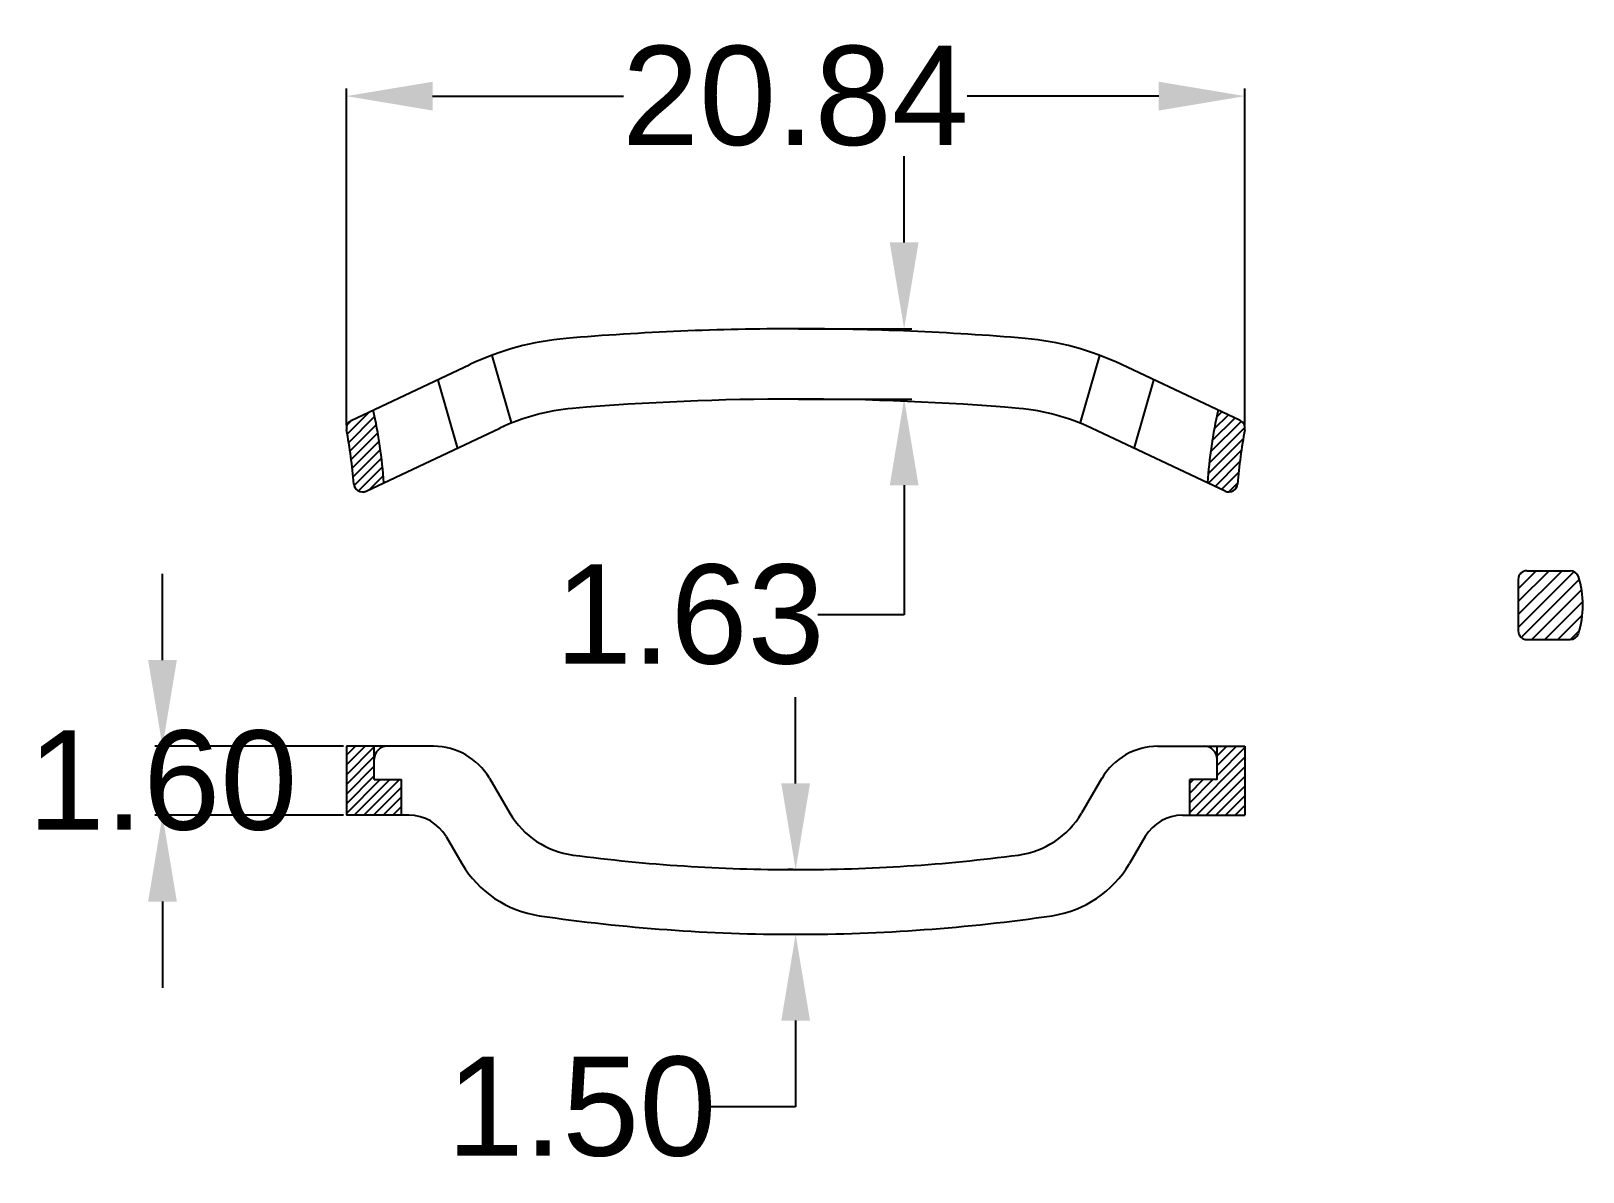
# Model space of a CAD drawing. Header units: millimetres. Extents: x 3205.6 to 3241.6, y 1340.3 to 1366.7.
import ezdxf

# ---------------------------------------------------------------- set-up
doc = ezdxf.new("R2010")
doc.units = ezdxf.units.MM
doc.linetypes.add('PHANTOM2', pattern=[1.25, 0.625, -0.125, 0.125, -0.125, 0.125, -0.125])
doc.layers.add('Section Line', color=6, linetype='PHANTOM2')
doc.styles.get("Standard").update_dxf_attribs({"font": 'arial.ttf'})
doc.dimstyles.new('Standard$0', dxfattribs={"dimtxt": 2.3, "dimasz": 2, "dimexe": 1, "dimexo": 1, "dimgap": 1, "dimtad": 0, "dimtih": 1, "dimtoh": 1, "dimdec": 1, "dimzin": 0, "dimdsep": 46, "dimtxsty": 'Standard', "dimcen": 0, "dimclrd": 4, "dimclre": 4, "dimclrt": 4, "dimadec": 1, "dimazin": 0, "dimtfac": 1, "dimtdec": 1, "dimtofl": 0, "dimtmove": 0, "dimatfit": 0, "dimfxl": 1, "dimtolj": 1, "dimtzin": 0, "dimarcsym": 0})
pattern_1 = [(45, (4643.39307, 2192.17879), (-0.112253202, 0.112253202), [])]
pattern_2 = [(45, (4643.39307, 2188.59938), (-0.112253202, 0.112253202), [])]

# ---------------------------------------------------------------- blocks, each defined once
blk = doc.blocks.new('*D6')
at = {"color": 0, "lineweight": -2, "transparency": 16777216}
for p, q in [((3212.959, 1357.597), (3212.959, 1365.414)), ((3233.796, 1357.597), (3233.796, 1365.414)), ((3214.959, 1365.234), (3219.385, 1365.234)), ((3231.796, 1365.234), (3227.356, 1365.234))]:
    blk.add_line(p, q, dxfattribs=at)
at = {"color": 0, "transparency": 16777216}
for points in [[(3214.959, 1365.567), (3214.959, 1364.9), (3212.959, 1365.234)], [(3231.796, 1365.567), (3231.796, 1364.9), (3233.796, 1365.234)]]:
    blk.add_solid(points, dxfattribs=at)
at = {"layer": 'Defpoints', "color": 0, "transparency": 16777216}
for p in [(3233.796, 1365.234), (3212.959, 1357.535), (3233.796, 1357.535)]:
    blk.add_point(p, dxfattribs=at)
at = {"color": 0, "lineweight": 9, "transparency": 16777216, "insert": (3223.371, 1365.234), "char_height": 2.3, "attachment_point": 5}
blk.add_mtext('\\A1;20.84', dxfattribs=at)
blk = doc.blocks.new('*D7')
at = {"color": 0, "lineweight": -2, "transparency": 16777216}
for p, q in [((3225.892, 1361.841), (3225.892, 1363.841)), ((3223.44, 1359.841), (3226.072, 1359.841)), ((3223.44, 1358.211), (3226.072, 1358.211)), ((3225.892, 1356.211), (3225.892, 1353.211)), ((3225.892, 1353.211), (3223.892, 1353.211))]:
    blk.add_line(p, q, dxfattribs=at)
at = {"color": 0, "transparency": 16777216}
for points in [[(3225.559, 1361.841), (3226.226, 1361.841), (3225.892, 1359.841)], [(3225.559, 1356.211), (3226.226, 1356.211), (3225.892, 1358.211)]]:
    blk.add_solid(points, dxfattribs=at)
at = {"layer": 'Defpoints', "color": 0, "transparency": 16777216}
for p in [(3223.377, 1359.841), (3223.377, 1358.211), (3225.892, 1358.211)]:
    blk.add_point(p, dxfattribs=at)
at = {"color": 0, "lineweight": 9, "transparency": 16777216, "insert": (3220.923, 1353.211), "char_height": 2.3, "attachment_point": 5}
blk.add_mtext('\\A1;1.63', dxfattribs=at)
blk = doc.blocks.new('*D8')
at = {"color": 0, "lineweight": -2, "transparency": 16777216}
for p, q in [((3208.696, 1352.161), (3208.696, 1354.161)), ((3212.896, 1350.161), (3208.516, 1350.161)), ((3212.896, 1348.561), (3208.516, 1348.561)), ((3208.696, 1346.561), (3208.696, 1344.561))]:
    blk.add_line(p, q, dxfattribs=at)
at = {"color": 0, "transparency": 16777216}
for points in [[(3208.362, 1352.161), (3209.029, 1352.161), (3208.696, 1350.161)], [(3208.362, 1346.561), (3209.029, 1346.561), (3208.696, 1348.561)]]:
    blk.add_solid(points, dxfattribs=at)
at = {"layer": 'Defpoints', "color": 0, "transparency": 16777216}
for p in [(3208.696, 1350.161), (3212.959, 1350.161), (3212.959, 1348.561)]:
    blk.add_point(p, dxfattribs=at)
at = {"color": 0, "lineweight": 9, "transparency": 16777216, "insert": (3208.696, 1349.361), "char_height": 2.3, "attachment_point": 5}
blk.add_mtext('\\A1;1.60', dxfattribs=at)
blk = doc.blocks.new('*D9')
at = {"color": 0, "lineweight": -2, "transparency": 16777216}
for p, q in [((3223.377, 1349.301), (3223.377, 1351.301)), ((3223.315, 1347.301), (3223.197, 1347.301)), ((3223.44, 1345.801), (3223.557, 1345.801)), ((3223.377, 1343.801), (3223.377, 1341.801)), ((3223.377, 1341.801), (3221.377, 1341.801))]:
    blk.add_line(p, q, dxfattribs=at)
at = {"color": 0, "transparency": 16777216}
for points in [[(3223.044, 1349.301), (3223.711, 1349.301), (3223.377, 1347.301)], [(3223.044, 1343.801), (3223.711, 1343.801), (3223.377, 1345.801)]]:
    blk.add_solid(points, dxfattribs=at)
at = {"layer": 'Defpoints', "color": 0, "transparency": 16777216}
for p in [(3223.377, 1347.301), (3223.377, 1345.801), (3223.377, 1345.801)]:
    blk.add_point(p, dxfattribs=at)
at = {"color": 0, "lineweight": 9, "transparency": 16777216, "insert": (3218.412, 1341.801), "char_height": 2.3, "attachment_point": 5}
blk.add_mtext('\\A1;1.50', dxfattribs=at)

msp = doc.modelspace()

# ---------------------------------------------------------------- hatches: boundary and pattern name
at = {"layer": 'Section Line', "linetype": 'Continuous', "ltscale": 2}
h = msp.add_hatch(dxfattribs=at)
h.set_pattern_fill('ANSI31', color=1, scale=0.05)
h.set_pattern_definition(pattern_2)
edge = h.paths.add_edge_path()
edge.add_arc((3213.33, 1356.256), 0.2, 184.5653, 295.2297, ccw=False)
edge.add_arc((3201.331, 1355.298), 11.837, 364.5653, 370.71)
edge.add_arc((3213.159, 1357.535), 0.2, 115.2297, 190.71, ccw=False)
edge.add_line((3213.074, 1357.716), (3213.583, 1357.956))
edge.add_arc((3201.331, 1355.298), 12.537, 364.4502, 372.2409, ccw=False)
edge.add_line((3213.831, 1356.271), (3213.416, 1356.075))
h = msp.add_hatch(dxfattribs=at)
h.set_pattern_fill('ANSI31', color=1, scale=0.05)
h.set_pattern_definition(pattern_2)
edge = h.paths.add_edge_path()
edge.add_arc((3233.424, 1356.256), 0.2, 244.7703, 355.4347)
edge.add_arc((3245.423, 1355.298), 11.837, 169.29, 175.4347, ccw=False)
edge.add_arc((3233.596, 1357.535), 0.2, 349.29, 424.7703)
edge.add_line((3233.681, 1357.716), (3233.171, 1357.956))
edge.add_arc((3245.423, 1355.298), 12.537, 167.7591, 175.5498)
edge.add_line((3232.924, 1356.271), (3233.339, 1356.075))
h = msp.add_hatch(dxfattribs=at)
h.set_pattern_fill('ANSI31', color=256, scale=0.0666)
h.set_pattern_definition([(45, (3706.415, 1631.69986), (-0.149521264, 0.149521264), [])])
edge = h.paths.add_edge_path()
edge.add_line((3240.133, 1354.031), (3240.133, 1352.834))
edge.add_arc((3240.333, 1352.834), 0.2, 180, 270)
edge.add_line((3240.333, 1352.635), (3241.336, 1352.635))
edge.add_arc((3241.336, 1352.834), 0.2, 270, 341.767)
edge.add_arc((3239.52, 1353.433), 2.112, 341.767, 378.233)
edge.add_arc((3241.336, 1354.031), 0.2, 18.233, 90)
edge.add_line((3241.336, 1354.231), (3240.333, 1354.231))
edge.add_arc((3240.333, 1354.031), 0.2, 90, 180)
h = msp.add_hatch(dxfattribs=at)
h.set_pattern_fill('ANSI31', color=1, scale=0.05)
h.set_pattern_definition(pattern_1)
h.paths.add_polyline_path([(3214.239, 1348.561), (3214.239, 1349.388), (3213.606, 1349.388), (3213.606, 1350.161), (3212.959, 1350.161), (3212.959, 1348.561)])
h = msp.add_hatch(dxfattribs=at)
h.set_pattern_fill('ANSI31', color=1, scale=0.05)
h.set_pattern_definition(pattern_1)
h.paths.add_polyline_path([(3233.796, 1348.561), (3233.796, 1350.161), (3233.149, 1350.161), (3233.149, 1349.388), (3232.515, 1349.388), (3232.515, 1348.561)])

# ---------------------------------------------------------------- linework, layer by layer
for p, q in [((3216.333, 1359.218), (3216.783, 1357.669)), ((3230.421, 1359.218), (3229.972, 1357.669)), ((3213.074, 1357.716), (3215.824, 1359.012)), ((3233.681, 1357.716), (3230.93, 1359.012)), ((3215.08, 1358.645), (3215.531, 1357.088)), ((3231.674, 1358.645), (3231.223, 1357.088)), ((3213.416, 1356.075), (3216.519, 1357.537)), ((3233.339, 1356.075), (3230.236, 1357.537)), ((3240.333, 1354.231), (3241.336, 1354.231)), ((3240.133, 1354.031), (3240.133, 1352.834)), ((3240.333, 1352.635), (3241.336, 1352.635)), ((3212.959, 1350.161), (3212.959, 1348.561)), ((3213.906, 1350.161), (3212.959, 1350.161)), ((3213.606, 1349.388), (3213.606, 1350.161)), ((3214.981, 1350.161), (3213.906, 1350.161)), ((3231.774, 1350.161), (3232.849, 1350.161)), ((3232.849, 1350.161), (3233.796, 1350.161)), ((3233.149, 1349.388), (3233.149, 1350.161)), ((3233.796, 1350.161), (3233.796, 1348.561)), ((3213.606, 1349.388), (3214.239, 1349.388)), ((3214.239, 1348.561), (3214.239, 1349.388)), ((3216.275, 1349.42), (3216.75, 1348.61)), ((3230.48, 1349.42), (3230.005, 1348.61)), ((3232.515, 1348.561), (3232.515, 1349.388)), ((3233.149, 1349.388), (3232.515, 1349.388)), ((3214.239, 1348.561), (3212.959, 1348.561)), ((3214.409, 1348.561), (3214.239, 1348.561)), ((3232.346, 1348.561), (3232.515, 1348.561)), ((3232.515, 1348.561), (3233.796, 1348.561)), ((3215.271, 1348.067), (3215.638, 1347.442)), ((3231.483, 1348.067), (3231.117, 1347.442))]:
    msp.add_line(p, q)
for centre, radius, start, end in [((3218.644, 1353.028), 6.615, 95.1071, 115.2297), ((3223.377, 1296.501), 63.339, 89.99987, 94.82002), ((3223.377, 1296.501), 63.339, 85.17998, 90.00013), ((3228.111, 1353.028), 6.615, 64.7703, 84.8929), ((3223.377, 1296.495), 61.716, 89.99987, 94.8115), ((3223.377, 1296.495), 61.716, 85.1885, 90.00013), ((3201.331, 1355.298), 12.537, 4.4502, 12.2409), ((3218.644, 1353.028), 4.985, 95.1019, 115.2297), ((3228.111, 1353.028), 4.985, 64.7703, 84.8981), ((3245.423, 1355.298), 12.537, 167.7591, 175.5498), ((3213.159, 1357.535), 0.2, 115.2297, 190.71), ((3201.331, 1355.298), 11.837, 4.5653, 10.71), ((3245.423, 1355.298), 11.837, 169.29, 175.4347), ((3233.596, 1357.535), 0.2, 349.29, 64.7703), ((3213.33, 1356.256), 0.2, 184.5653, 295.2297), ((3233.424, 1356.256), 0.2, 244.7703, 355.4347), ((3240.333, 1354.031), 0.2, 90, 180), ((3241.336, 1354.031), 0.2, 18.233, 90), ((3239.52, 1353.433), 2.112, 341.767, 18.233), ((3240.333, 1352.834), 0.2, 180, 270), ((3241.336, 1352.834), 0.2, 270, 341.767), ((3213.906, 1349.861), 0.3, 90, 180), ((3214.981, 1348.661), 1.5, 30.4018, 90), ((3231.774, 1348.661), 1.5, 90, 149.5982), ((3232.849, 1349.861), 0.3, 0, 90), ((3214.409, 1347.561), 1, 30.4018, 90), ((3218.475, 1349.622), 2, 210.4018, 262.5057), ((3228.28, 1349.622), 2, 277.4943, 329.5982), ((3232.346, 1347.561), 1, 90, 149.5982), ((3217.794, 1348.707), 2.5, 210.4018, 261.6811), ((3223.377, 1386.889), 39.588, 262.5057, 270), ((3223.377, 1386.889), 39.588, 270, 277.4943), ((3228.96, 1348.707), 2.5, 278.3189, 329.5982), ((3223.377, 1386.889), 41.088, 261.6811, 270), ((3223.377, 1386.889), 41.088, 270, 278.3189)]:
    msp.add_arc(centre, radius, start, end)

# ---------------------------------------------------------------- dimensions: what is measured, and where the dimension line sits
at = {"color": 3, "lineweight": 9}
dim = msp.add_linear_dim(base=(3233.796, 1365.234), p1=(3212.959, 1357.535), p2=(3233.796, 1357.535), dimstyle='Standard$0', override={"dimexe": 0.18, "dimexo": 0.0625, "dimgap": 0.09, "dimdec": 2, "dimcen": 0.09, "dimclrd": 0, "dimclre": 0, "dimclrt": 0, "dimtdec": 2, "dimatfit": 3, "dimfxl": 1.25}, dxfattribs=at)
dim.commit()
dim.dimension.update_dxf_attribs({"geometry": '*D6', "text_midpoint": (3223.371, 1365.234), "dimtype": 160})
for base, p1, p2, angle, picture, middle in [((3225.892, 1358.211), (3223.377, 1359.841), (3223.377, 1358.211), 270, '*D7', (3220.923, 1353.211)), ((3208.696, 1350.161), (3212.959, 1348.561), (3212.959, 1350.161), 90, '*D8', (3208.696, 1349.361))]:
    dim = msp.add_linear_dim(base=base, p1=p1, p2=p2, angle=angle, dimstyle='Standard$0', override={"dimexe": 0.18, "dimexo": 0.0625, "dimgap": 0.09, "dimdec": 2, "dimcen": 0.09, "dimclrd": 0, "dimclre": 0, "dimclrt": 0, "dimtdec": 2, "dimatfit": 3, "dimfxl": 1.25}, dxfattribs=at)
    dim.commit()
    dim.dimension.update_dxf_attribs({"geometry": picture, "text_midpoint": middle, "dimtype": 161})
dim = msp.add_aligned_dim(p1=(3223.377, 1347.301), p2=(3223.377, 1345.801), distance=0, dimstyle='Standard$0', override={"dimexe": 0.18, "dimexo": 0.0625, "dimgap": 0.09, "dimdec": 2, "dimcen": 0.09, "dimclrd": 0, "dimclre": 0, "dimclrt": 0, "dimtdec": 2, "dimatfit": 3, "dimfxl": 1.25}, dxfattribs=at)
dim.commit()
dim.dimension.update_dxf_attribs({"geometry": '*D9', "text_midpoint": (3218.412, 1341.801)})

doc.saveas('drawing.dxf')
